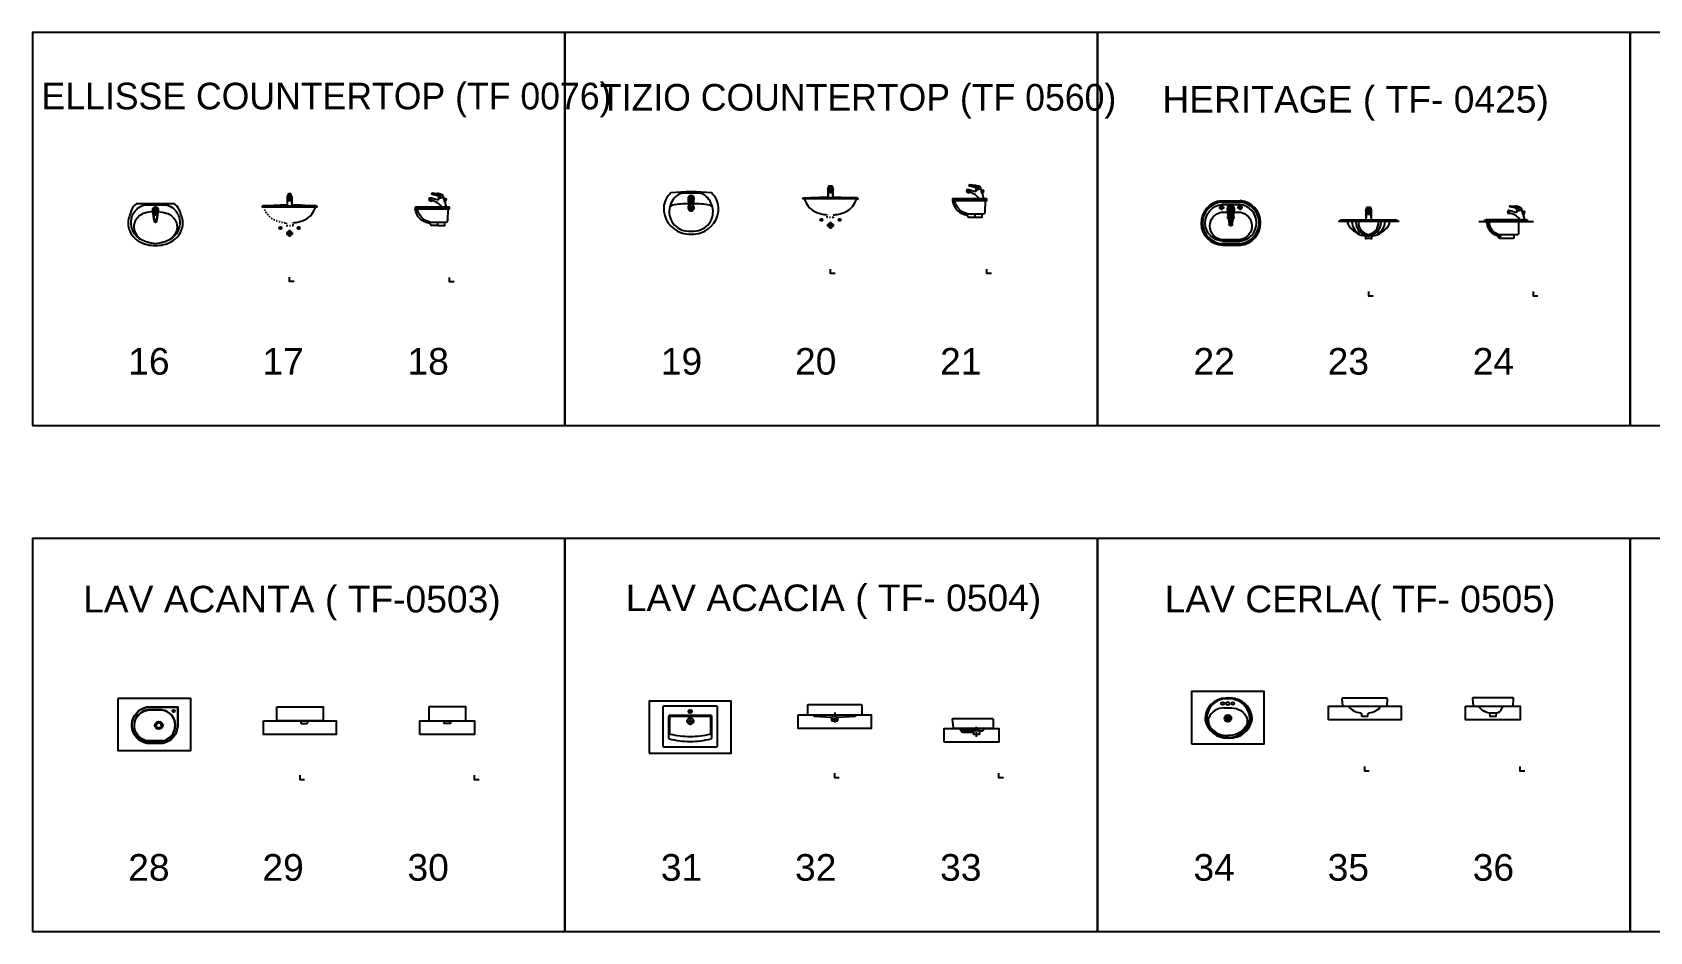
# Model space of a CAD drawing. Header units: inches. Extents: x 242965 to 445791, y 236206 to 423703.
# Drawn here: x 371226 to 388990, y 307865 to 317743 of the extents above; entities that cross this region are included whole.
import ezdxf

# ---------------------------------------------------------------- set-up
doc = ezdxf.new("R2010")
doc.units = ezdxf.units.IN
doc.header["$MEASUREMENT"] = 0
doc.linetypes.add('ACAD_ISO03W100', pattern=[30, 12, -18])
doc.linetypes.add('HIDDEN', pattern=[0.375, 0.25, -0.125])
doc.layers.add('2', color=181, linetype='Continuous', lineweight=20)
doc.layers.add('HATCH', color=8, linetype='Continuous')
doc.layers.add('wc', color=144, linetype='Continuous')
doc.styles.add('Vni-Helve', font='')
doc.styles.add('Vni-Helve-Condense', font='')
doc.styles.get('Vni-Helve').set_extended_font_data('VNI-Helve')
doc.styles.get('Vni-Helve-Condense').set_extended_font_data('VNI-Helve-Condense')

# ---------------------------------------------------------------- blocks, each defined once
blk = doc.blocks.new('16')
at = {"layer": 'HATCH'}
blk.add_lwpolyline([(0, -456, 0.125426), (173, -415, 0.184623), (288, -284, 0.166675), (292, -151, 0.004452), (270, -84, 0.123326), (222, -8, 0.192434), (203, 0), (0, 0), (-203, 0, 0.192434), (-222, -8, 0.123326), (-270, -84, 0.004452), (-292, -151, 0.166675), (-288, -284, 0.184623), (-173, -415, 0.125426)], format="xyb", close=True, dxfattribs=at)
at = {"layer": 'wc', "color": 7}
blk.add_lwpolyline([(0, -456, 0.125426), (173, -415, 0.184623), (288, -284, 0.166675), (292, -151, 0.004452), (270, -84, 0.123326), (222, -8, 0.192434), (203, 0), (0, 0), (-203, 0, 0.192434), (-222, -8, 0.123326), (-270, -84, 0.004452), (-292, -151, 0.166675), (-288, -284, 0.184623), (-173, -415, 0.125426)], format="xyb", close=True, dxfattribs=at)
at = {"layer": 'wc'}
for points in [[(0, -11), (102, -11, -0.147463), (182, -37, -0.180245), (260, -148, -0.153991), (254, -280, -0.171811), (166, -386, -0.121677), (0, -436, -0.121677), (-166, -386, -0.171811), (-254, -280, -0.153991), (-260, -148, -0.180245), (-182, -37, -0.147463), (-102, -11)], [(0, -71, -0.414214), (22, -92), (12, -166, -0.389882), (0, -176, -0.389882), (-12, -166), (-22, -92, -0.414214)]]:
    blk.add_lwpolyline(points, format="xyb", close=True, dxfattribs=at)
at = {"layer": 'wc', "color": 7}
for points in [[(-28, -84, 0.055186), (-118, -100, 0.201219), (-221, -184, 0.181673), (-234, -280, 0.177255), (-164, -387, 0.491325)], [(27, -94, 0.462811), (0, -63, 0.462811), (-27, -94)], [(-14, -175, 0.245866), (0, -185, 0.245866), (14, -175)], [(28, -84, -0.055186), (118, -100, -0.201219), (221, -184, -0.181673), (234, -280, -0.177255), (164, -387, -0.491325)], [(12, -187), (11, -194, -0.409667), (0, -204, -0.409667), (-11, -194), (-12, -187)]]:
    blk.add_lwpolyline(points, format="xyb", dxfattribs=at)
at = {"layer": 'wc'}
for points in [[(12, -187, -0.389882), (0, -197, -0.230616), (-9, -193, -0.146126), (-12, -187), (-14, -175, -0.090943), (-16, -169), (-22, -127), (-27, -94), (-30, -62, -0.413838), (0, -33, -0.413838), (30, -62), (27, -94), (22, -127), (16, -169, -0.090943), (14, -175), (12, -187)], [(-20, -143, 0.293011), (-16, -166)], [(16, -166, 0.293011), (20, -143)]]:
    blk.add_lwpolyline(points, format="xyb", dxfattribs=at)
for centre, radius in [((0, -105), 19), ((0, -48), 14.3), ((0, -105), 12), ((0, -48), 8.91)]:
    blk.add_circle(centre, radius, dxfattribs=at)
blk = doc.blocks.new('17')
at = {"layer": 'wc', "color": 7}
for p, q in [((-18, 957), (-28, 924)), ((-28, 924), (-28, 841)), ((0, 964), (-9, 964)), ((9, 964), (0, 964)), ((28, 924), (18, 957)), ((28, 841), (28, 924)), ((-293, 832), (-305, 824)), ((-305, 824), (-305, 820)), ((-305, 820), (-285, 820)), ((-215, 832), (-293, 832)), ((-285, 820), (0, 820)), ((0, 820), (285, 820)), ((28, 832), (28, 841))]:
    blk.add_line(p, q, dxfattribs=at)
for points in [[(28, 924), (-28, 924)], [(-28, 841), (-28, 832)], [(285, 820), (305, 820), (305, 824), (293, 832), (215, 832)]]:
    blk.add_lwpolyline(points, dxfattribs=at)
for points in [[(-23, 853), (-19, 908, -0.741267), (19, 908), (23, 853)], [(20, 897, 0.558066), (-20, 897)], [(-215, 832), (0, 832), (215, 832, 0.016022), (28, 841)]]:
    blk.add_lwpolyline(points, format="xyb", dxfattribs=at)
at = {"layer": 'wc'}
for points in [[(16, 898, 0.259522), (15, 900, 0.076064), (11, 901, 0.036376), (6, 902, 0.026507), (0, 902, 0.026507), (-6, 902, 0.036376), (-11, 901, 0.076064), (-15, 900, 0.259522), (-15, 898, 0.259522)], [(-6, 951), (-9, 931, 0.169183)], [(-9, 931, 0.15), (9, 931)], [(6, 951, 0.305139), (-6, 951)], [(6, 951), (9, 931, -0.169183)]]:
    blk.add_lwpolyline(points, format="xyb", dxfattribs=at)
blk.add_lwpolyline([(-15, 896, 0.259522), (-15, 895, 0.076064), (-11, 893, 0.036376), (-6, 892, 0.026507), (0, 892, 0.026507), (6, 892, 0.036376), (11, 893, 0.076064), (15, 895, 0.259522), (16, 896, 0.259522), (15, 897, 0.076064), (11, 899, 0.036376), (6, 899, 0.026507), (0, 900, 0.026507), (-6, 899, 0.036376), (-11, 899, 0.076064), (-15, 897, 0.259522)], format="xyb", close=True, dxfattribs=at)
for points in [[(-15, 898), (-15, 896)], [(16, 898), (16, 896)], [(-118, 590), (-82, 590)], [(-100, 608), (-100, 572)], [(0, 568), (0, 492)], [(118, 590), (82, 590)], [(100, 608), (100, 572)], [(-39, 530), (39, 530)], [(50, 0), (0, 0), (0, 50)]]:
    blk.add_lwpolyline(points, dxfattribs=at)
at = {"layer": 'wc', "color": 8, "linetype": 'ACAD_ISO03W100'}
blk.add_lwpolyline([(-38, 646, -0.098022), (-173, 683, -0.216901), (-285, 820, -1.293166)], format="xyb", dxfattribs=at)
blk.add_lwpolyline([(-38, 645), (-38, 618), (-32, 616), (0, 616), (32, 616), (38, 618), (38, 645)], dxfattribs=at)
at = {"layer": 'wc'}
for centre, radius in [((-100, 590), 12.6), ((0, 530), 25.2), ((100, 590), 12.6)]:
    blk.add_circle(centre, radius, dxfattribs=at)
at = {"layer": 'wc', "color": 7}
for centre, radius, start, end in [((-9, 954), 9.51, 90, 163.6522), ((9, 954), 9.51, 16.3478, 90), ((26, -2077), 2918, 91.0536, 94.7252)]:
    blk.add_arc(centre, radius, start, end, dxfattribs=at)
at = {"layer": 'wc', "color": 8}
for centre, radius, start, end in [((78, 874), 213, 296.4775, 345.4293), ((12, 1007), 362, 274.0841, 296.4775)]:
    blk.add_arc(centre, radius, start, end, dxfattribs=at)
blk = doc.blocks.new('18')
at = {"layer": 'wc', "color": 7}
blk.add_lwpolyline([(-91, 820, 0.144043), (-124, 862), (-124, 862, 0.036365), (-155, 880), (-155, 880), (-197, 896), (-221, 904), (-222, 905), (-222, 905, -0.428113), (-223, 907), (-223, 907), (-217, 922), (-217, 922, -0.322169), (-215, 923), (-215, 923, -0.051666), (-165, 914), (-165, 914, 0.022606), (-136, 906), (-136, 906, 0.178437), (-120, 909), (-120, 909, 0.291043), (-118, 919), (-118, 919, -0.151404), (-118, 924)], format="xyb", dxfattribs=at)
at = {"layer": 'wc'}
for points in [[(-221, 904), (-223, 897), (-200, 888), (-197, 896)], [(-95, 960), (-94, 961), (-100, 965), (-125, 971), (-132, 970), (-132, 969)], [(-66, 929), (-117, 915)], [(-47, 863), (-44, 892), (-51, 892), (-52, 892), (-54, 913), (-50, 916), (-40, 915), (-37, 912), (-42, 892)], [(-37, 912), (-54, 913)], [(-51, 892), (-53, 881)], [(-42, 892), (-44, 892)], [(50, 0), (0, 0), (0, 50)]]:
    blk.add_lwpolyline(points, dxfattribs=at)
blk.add_lwpolyline([(-201, 969, 0.22948), (-197, 965), (-144, 954, -0.296886), (-121, 923), (-118, 924), (-69, 937), (-67, 938), (-76, 952, 0.06062), (-94, 960), (-95, 960), (-132, 969), (-132, 969), (-189, 973, 0.198955), (-201, 969), (-115, 953, -0.287762), (-96, 936)], format="xyb", dxfattribs=at)
at = {"layer": 'wc', "color": 7}
blk.add_lwpolyline([(-35, 820), (-47, 863), (-53, 881), (-68, 933), (-69, 937)], dxfattribs=at)
blk.add_lwpolyline([(-3, 820), (-375, 820, 0.414214), (-378, 817), (-378, 806, 0.414214), (-375, 802), (-3, 802, 0.414214), (0, 806), (0, 817, 0.414214)], format="xyb", close=True, dxfattribs=at)
at = {"layer": 'wc', "color": 8}
for points in [[(-20, 802), (-25, 668, -0.400917), (-43, 651), (-56, 651), (-56, 615), (-131, 615), (-131, 621), (-202, 621), (-217, 641, -0.346587), (-378, 802, -2.213655)], [(-56, 651), (-173, 651, -0.360375), (-355, 802, -9.720836)]]:
    blk.add_lwpolyline(points, format="xyb", dxfattribs=at)
blk.add_lwpolyline([(-131, 621), (-131, 651)], dxfattribs=at)
blk = doc.blocks.new('19')
at = {"layer": 'HATCH'}
blk.add_lwpolyline([(223, -12), (223, -12, 0.051908), (-223, -12), (-223, -12, 0.18595), (-301, -170), (-301, -170, 0.332215), (-106, -451), (-106, -451, 0.138326), (106, -451), (106, -451, 0.332215), (302, -170), (302, -170, 0.18595)], format="xyb", close=True, dxfattribs=at)
at = {"layer": 'wc', "color": 7}
for points in [[(223, -12, 0.051908), (-223, -12)], [(-223, -12, 0.18595), (-301, -170), (-301, -170, 0.332215), (-106, -451), (-106, -451, 0.138326), (106, -451)], [(-22, -132, 0.054743), (-203, -148), (-203, -148, 0.145929), (-235, -169)], [(-12, -194), (-14, -182), (-14, -182, -0.090943), (-16, -176), (-16, -176), (-22, -134), (-27, -101), (-30, -70), (-30, -70, -0.413838), (0, -40), (0, -40, -0.413838), (30, -70), (30, -70), (27, -101), (22, -134), (16, -176), (16, -176, -0.090943), (14, -182), (14, -182), (12, -194)], [(27, -101, 0.462811), (0, -70), (0, -70, 0.462811), (-27, -101)], [(203, -148, 0.054743), (22, -132)], [(106, -451, 0.332215), (302, -170)], [(235, -169, 0.145929), (203, -148)], [(302, -170, 0.18595), (223, -12)], [(-14, -182, 0.245866), (0, -192), (0, -192, 0.245866), (14, -182)], [(12, -194), (11, -202), (11, -202, -0.409667), (0, -212), (0, -212, -0.409667), (-11, -202), (-11, -202), (-12, -194)]]:
    blk.add_lwpolyline(points, format="xyb", dxfattribs=at)
at = {"layer": 'wc'}
for points in [[(-111, -17, 0.22408), (-226, -142), (-226, -142, 0.48736), (-58, -429), (-58, -429, 0.077162), (58, -429)], [(58, -429, 0.48736), (226, -142), (226, -142, 0.22408), (111, -17), (111, -17, 0.033682), (-111, -17)], [(-20, -149, 0.636237), (-8, -209)], [(-18, -160, 0.482438), (-12, -198)], [(8, -209, 0.636237), (20, -149)], [(12, -198, 0.482438), (18, -160)], [(-12, -194, 0.146126), (-9, -200)], [(-9, -200, 0.230616), (0, -204), (0, -204, 0.389882), (12, -194)]]:
    blk.add_lwpolyline(points, format="xyb", dxfattribs=at)
for points in [[(-38, -176), (-16, -176)], [(16, -176), (38, -176)], [(0, -215), (0, -212)]]:
    blk.add_lwpolyline(points, dxfattribs=at)
blk.add_lwpolyline([(0, -78), (0, -78, 0.414214), (-22, -99), (-12, -173), (-12, -173, 0.389882), (0, -183), (0, -183, 0.389882), (12, -173), (12, -173), (22, -99), (22, -99, 0.414214)], format="xyb", close=True, dxfattribs=at)
for centre, radius in [((0, -112), 19), ((0, -56), 14.3), ((0, -112), 12), ((0, -56), 8.91)]:
    blk.add_circle(centre, radius, dxfattribs=at)
blk = doc.blocks.new('20')
at = {"layer": 'wc', "color": 7}
for points in [[(28, 841), (28, 924), (28, 924), (-28, 924), (-28, 924), (-18, 957, -0.332909), (-9, 964), (0, 964), (9, 964, -0.332909), (18, 957), (18, 957), (28, 924)], [(-23, 853), (-19, 908), (-19, 908, -0.741267), (19, 908), (19, 908), (23, 853)], [(20, 897, 0.558066), (-20, 897)], [(16, 896, 0.259522), (15, 897), (15, 897, 0.076064), (11, 899, 0.036376), (6, 899, 0.026507), (0, 900, 0.026507), (-6, 899), (-6, 899, 0.036376), (-11, 899), (-11, 899, 0.076064), (-15, 897), (-15, 897, 0.259522), (-15, 896)], [(28, 832), (28, 841), (28, 841, -0.016022), (215, 832), (215, 832), (0, 832), (-215, 832), (-215, 832, -0.016021), (-28, 841), (-28, 841), (-28, 832)]]:
    blk.add_lwpolyline(points, format="xyb", dxfattribs=at)
for points in [[(-28, 924), (-28, 841)], [(-285, 820), (-305, 820), (-305, 824), (-293, 832), (-215, 832)], [(285, 820), (305, 820), (305, 824), (293, 832), (215, 832)]]:
    blk.add_lwpolyline(points, dxfattribs=at)
for points in [[(16, 898), (16, 898, 0.259522), (15, 900, 0.076064), (11, 901), (11, 901, 0.036376), (6, 902), (6, 902, 0.026507), (0, 902), (0, 902, 0.026507), (-6, 902), (-6, 902, 0.036376), (-11, 901, 0.076064), (-15, 900, 0.259522), (-15, 898), (-15, 898), (-15, 896), (-15, 896, 0.259522), (-15, 895, 0.076064), (-11, 893), (-11, 893, 0.036376), (-6, 892), (-6, 892, 0.026507), (0, 892), (0, 892, 0.026507), (6, 892), (6, 892, 0.036376), (11, 893), (11, 893, 0.076064), (15, 895, 0.259522), (16, 896), (16, 896)], [(6, 951), (6, 951), (9, 931), (9, 931, -0.15), (-9, 931), (-9, 931), (-6, 951), (-6, 951, -0.305139)]]:
    blk.add_lwpolyline(points, format="xyb", close=True, dxfattribs=at)
at = {"layer": 'wc', "color": 8}
blk.add_lwpolyline([(38, 646, 0.098022), (173, 683), (173, 683, 0.216901), (285, 820), (285, 820), (0, 820), (-285, 820), (-285, 820, 0.216901), (-173, 683), (-173, 683, 0.098022), (-38, 646)], format="xyb", dxfattribs=at)
at = {"layer": 'wc'}
for points in [[(-118, 590), (-82, 590)], [(-100, 608), (-100, 572)], [(0, 568), (0, 492)], [(118, 590), (82, 590)], [(100, 608), (100, 572)], [(-39, 530), (39, 530)], [(50, 0), (0, 0), (0, 50)]]:
    blk.add_lwpolyline(points, dxfattribs=at)
at = {"layer": 'wc', "color": 8, "linetype": 'ACAD_ISO03W100'}
blk.add_lwpolyline([(38, 645), (38, 618), (32, 616), (0, 616), (-32, 616), (-38, 618), (-38, 645)], dxfattribs=at)
at = {"layer": 'wc'}
for centre, radius in [((-100, 590), 12.6), ((0, 530), 25.2), ((100, 590), 12.6)]:
    blk.add_circle(centre, radius, dxfattribs=at)
blk = doc.blocks.new('21')
at = {"layer": 'wc', "color": 7}
for points in [[(-91, 820, 0.144043), (-124, 862), (-124, 862, 0.036365), (-155, 880), (-155, 880), (-197, 896), (-221, 904), (-222, 905), (-222, 905, -0.428113), (-223, 907), (-223, 907), (-217, 922), (-217, 922, -0.322169), (-215, 923), (-215, 923, -0.051666), (-165, 914), (-165, 914, 0.022606), (-136, 906), (-136, 906, 0.178437), (-120, 909), (-120, 909, 0.291043), (-118, 919), (-118, 919, -0.151404), (-118, 924), (-118, 924), (-69, 937), (-67, 938), (-76, 952), (-76, 952, 0.06062), (-94, 960), (-95, 960), (-132, 969), (-132, 969), (-189, 973, 0.198955), (-201, 969), (-201, 969), (-115, 953), (-115, 953, -0.287762), (-96, 936)], [(-201, 969, 0.22948), (-197, 965), (-144, 954), (-144, 954, -0.296886), (-121, 923), (-121, 923), (-118, 924)]]:
    blk.add_lwpolyline(points, format="xyb", dxfattribs=at)
for points in [[(-221, 904), (-223, 897), (-200, 888), (-197, 896)], [(-132, 969), (-132, 970), (-125, 971), (-100, 965), (-94, 961), (-95, 960)], [(-66, 929), (-117, 915)], [(-53, 881), (-68, 933), (-69, 937)], [(-54, 913), (-50, 916), (-40, 915), (-37, 912)], [(-51, 892), (-52, 892), (-54, 913), (-37, 912), (-42, 892)], [(-42, 892), (-44, 892)], [(-35, 820), (-47, 863)]]:
    blk.add_lwpolyline(points, dxfattribs=at)
blk.add_lwpolyline([(-51, 892), (-53, 881), (-47, 863), (-44, 892)], close=True, dxfattribs=at)
blk.add_lwpolyline([(0, 817, 0.414214), (-3, 820), (-375, 820, 0.414214), (-378, 817), (-378, 806, 0.414214), (-375, 802), (-3, 802, 0.414214), (0, 806)], format="xyb", close=True, dxfattribs=at)
at = {"layer": 'wc', "color": 8}
for points in [[(-378, 802, 0.346587), (-217, 641), (-217, 641), (-202, 621), (-131, 621)], [(-20, 802), (-25, 668, -0.400917), (-43, 651), (-43, 651), (-56, 651), (-173, 651), (-173, 651, -0.360375), (-355, 802)]]:
    blk.add_lwpolyline(points, format="xyb", dxfattribs=at)
blk.add_lwpolyline([(-56, 651), (-56, 615), (-131, 615), (-131, 621), (-131, 651)], dxfattribs=at)
at = {"layer": 'wc'}
blk.add_lwpolyline([(50, 0), (0, 0), (0, 50)], dxfattribs=at)
blk = doc.blocks.new('22')
at = {"layer": 'HATCH'}
blk.add_lwpolyline([(-103, -1, 0.935493), (-91, -490), (-91, -490), (105, -490, 0.912092), (103, 0)], format="xyb", dxfattribs=at)
blk.add_lwpolyline([(-103, -1), (103, 1)], dxfattribs=at)
at = {"layer": 'wc', "color": 7}
for points in [[(-103, -1, 0.935493), (-91, -490), (-91, -490), (105, -490, 0.912092), (103, 0)], [(36, -134, 0.462811), (0, -93), (0, -93, 0.462811), (-36, -134)], [(-18, -240, 0.245866), (0, -253), (0, -253, 0.245866), (18, -240)], [(16, -256), (14, -266), (14, -266, -0.409667), (0, -279), (0, -279, -0.409667), (-14, -266), (-14, -266), (-16, -256)]]:
    blk.add_lwpolyline(points, format="xyb", dxfattribs=at)
blk.add_lwpolyline([(-103, -1), (103, 1)], dxfattribs=at)
at = {"layer": 'wc'}
for points in [[(-102, -18, 0.935958), (-91, -473)], [(-89, -445, -0.93224), (-99, -44), (-99, -44), (99, -43)], [(-91, -473), (103, -473), (103, -473, 0.912767), (102, -17)], [(-89, -445), (100, -446), (100, -446, 0.909605), (99, -43)], [(16, -256), (18, -240), (18, -240, 0.090943), (21, -232), (21, -232), (29, -177), (36, -134), (40, -92), (40, -92, 0.413838), (0, -54), (0, -54, 0.413838), (-40, -92), (-40, -92), (-36, -134), (-29, -177), (-21, -232), (-21, -232, 0.090943), (-18, -240), (-18, -240), (-16, -256), (-16, -256, 0.146126), (-12, -264), (-12, -264, 0.230616), (0, -269), (0, -269, 0.389882), (16, -256)]]:
    blk.add_lwpolyline(points, format="xyb", dxfattribs=at)
at = {"layer": 'wc', "color": 7}
blk.add_lwpolyline([(-100, -128), (-100, -128), (102, -128), (102, -128, -0.833425), (111, -428), (111, -428), (-100, -430), (-100, -430, -0.853445)], format="xyb", close=True, dxfattribs=at)
at = {"layer": 'wc'}
for points in [[(-133, -75), (-69, -75)], [(-102, -17), (102, -16)], [(-102, -45), (-102, -106)], [(-31, -74), (32, -74)], [(0, -47), (0, -106)], [(1, -140), (1, -232)], [(71, -75), (134, -75)], [(102, -47), (102, -106)], [(-44, -184), (46, -184)]]:
    blk.add_lwpolyline(points, dxfattribs=at)
blk.add_lwpolyline([(-16, -228, 0.389882), (0, -241, 0.389882), (16, -228), (16, -228), (29, -131), (29, -131, 0.414214), (0, -104), (0, -104, 0.414214), (-29, -131), (-16, -228)], format="xyb", close=True, dxfattribs=at)
for centre, radius in [((-102, -75), 19.2), ((1, -184), 29.5), ((0, -148), 25), ((0, -75), 19.2), ((0, -74), 18.8), ((0, -148), 15.8), ((0, -74), 11.7), ((102, -75), 19.2)]:
    blk.add_circle(centre, radius, dxfattribs=at)
blk = doc.blocks.new('23')
at = {"layer": 'wc', "color": 7}
for points in [[(-30, 936), (-19, 971), (-19, 971, -0.332909), (-10, 979), (-10, 979), (0, 979), (10, 979), (10, 979, -0.332909), (19, 971), (19, 971), (30, 936)], [(-25, 861), (-20, 919), (-20, 919, -0.741267), (20, 919), (20, 919), (25, 861)], [(21, 907, 0.558066), (-21, 907)], [(-16, 906, 0.259522), (-16, 905), (-16, 905, 0.076064), (-11, 903), (-11, 903, 0.036376), (-7, 902), (-7, 902, 0.026507), (0, 902), (0, 902, 0.026507), (7, 902), (7, 902, 0.036376), (12, 903), (12, 903, 0.076064), (16, 905, 0.259522), (17, 906)]]:
    blk.add_lwpolyline(points, format="xyb", dxfattribs=at)
blk.add_lwpolyline([(30, 902), (30, 936), (-30, 936), (-30, 899), (-30, 838), (-30, 838), (0, 838), (30, 838), (30, 838)], close=True, dxfattribs=at)
for points in [[(-16, 906), (-16, 909), (-16, 909, -0.259522), (-16, 910), (-16, 910, -0.076064), (-11, 912), (-11, 912, -0.036376), (-7, 913), (-7, 913, -0.026507), (0, 913), (0, 913, -0.026507), (7, 913, -0.036376), (12, 912), (12, 912, -0.076064), (16, 910), (16, 910, -0.259522), (17, 909), (17, 909), (17, 906), (17, 906, 0.259522), (16, 907, 0.076064), (12, 909), (12, 909, 0.036376), (7, 910), (7, 910, 0.026507), (0, 910), (0, 910, 0.026507), (-7, 910), (-7, 910, 0.036376), (-11, 909), (-11, 909, 0.076064), (-16, 907, 0.259522), (-16, 906)], [(-10, 943, 0.15), (10, 943), (10, 943), (6, 966), (6, 966, 0.305139), (-6, 966), (-10, 943)], [(313, 831, -0.405101), (327, 820), (327, 820), (-327, 820), (-327, 820, -0.405101), (-313, 831), (-313, 831, -0.380712), (-303, 838), (-303, 838), (303, 838), (303, 838, -0.380712)]]:
    blk.add_lwpolyline(points, format="xyb", close=True, dxfattribs=at)
blk.add_lwpolyline([(-313, 831), (313, 831)], dxfattribs=at)
at = {"layer": 'wc', "color": 8}
for points in [[(-232, 820, 0.127117), (-223, 780), (-223, 780, 0.216145), (-37, 660), (-37, 660), (-37, 633), (-29, 633), (-25, 639), (21, 639), (25, 633), (36, 633), (36, 660), (36, 660, 0.216145), (222, 780), (222, 780, 0.127117), (230, 820)], [(-186, 818, 0.252195), (-100, 683)], [(-142, 815, 0.369323), (-1, 659)], [(-112, 819, 0.390686), (-3, 678), (-3, 678, 0.390686), (107, 819)], [(-3, 659, 0.370502), (137, 815)], [(95, 683, 0.252195), (181, 818)]]:
    blk.add_lwpolyline(points, format="xyb", dxfattribs=at)
at = {"layer": 'wc'}
blk.add_lwpolyline([(50, 0), (0, 0), (0, 50)], dxfattribs=at)
blk = doc.blocks.new('24')
at = {"layer": 'wc', "color": 7}
for points in [[(-275, 940, 0.322169), (-277, 939), (-277, 939), (-283, 925), (-283, 925, 0.428113), (-282, 923), (-282, 923), (-281, 922), (-281, 922), (-283, 915)], [(-226, 931, 0.051666), (-275, 940)], [(-249, 990, 0.198955), (-261, 987), (-261, 987), (-175, 971)], [(-261, 987, 0.22948), (-257, 983)], [(-178, 941), (-181, 941), (-181, 941, 0.296886), (-204, 971), (-204, 971), (-257, 983)], [(-151, 838, 0.144043), (-185, 880), (-185, 880, 0.036365), (-215, 898), (-215, 898), (-257, 913)], [(-226, 931, 0.022606), (-196, 924), (-196, 924, 0.178437), (-180, 927), (-180, 927, 0.291043), (-178, 936), (-178, 936, -0.151404), (-178, 941), (-178, 941), (-129, 955), (-127, 955), (-136, 970), (-136, 970, 0.06062), (-154, 977), (-154, 977), (-155, 977), (-192, 987), (-192, 987), (-249, 990)], [(-156, 954, 0.287762), (-175, 971)], [(-521, 838, 0.380712), (-531, 831), (-531, 831, 0.405101), (-545, 820)], [(-55, 820, 0.405101), (-69, 831), (-69, 831, 0.380712), (-79, 838)]]:
    blk.add_lwpolyline(points, format="xyb", dxfattribs=at)
for points in [[(-283, 915), (-260, 906)], [(-257, 913), (-281, 922)], [(-260, 906), (-257, 913)], [(-155, 977), (-154, 979), (-160, 982), (-185, 989), (-192, 988), (-192, 987)], [(-126, 946), (-177, 933)], [(-113, 899), (-128, 951), (-129, 955)], [(-102, 909), (-104, 909), (-111, 910), (-112, 910), (-114, 931), (-110, 934), (-100, 933), (-97, 929), (-102, 909)], [(-97, 929), (-114, 931)], [(-111, 910), (-113, 899), (-107, 881)], [(-104, 909), (-107, 881), (-96, 838)], [(-600, 820), (0, 820)], [(-545, 820), (-55, 820)], [(-531, 831), (-68, 831)], [(-79, 838), (-521, 838)]]:
    blk.add_lwpolyline(points, dxfattribs=at)
at = {"layer": 'wc', "color": 8}
for points in [[(-371, 633, -0.186441), (-387, 658), (-387, 658, 0.216529), (-401, 665), (-401, 665, -0.305351), (-507, 800), (-507, 800, 0.195462), (-518, 821)], [(-498, 820, 0.309286), (-379, 664), (-379, 664, 0.524065), (-354, 668)], [(-383, 675, -0.284204), (-482, 799), (-482, 799), (-482, 820)], [(-147, 820, 0.350829), (-165, 808), (-165, 808), (-165, 692, -0.339465), (-179, 673), (-179, 673), (-205, 673), (-205, 673, 0.333093), (-215, 666), (-215, 666), (-215, 643, -0.432339), (-225, 633)]]:
    blk.add_lwpolyline(points, format="xyb", dxfattribs=at)
for points in [[(-216, 675), (-383, 675)], [(-225, 633), (-371, 633)]]:
    blk.add_lwpolyline(points, dxfattribs=at)
at = {"layer": 'wc'}
blk.add_lwpolyline([(50, 0), (0, 0), (0, 50)], dxfattribs=at)
blk = doc.blocks.new('29')
at = {"layer": 'HATCH'}
blk.add_lwpolyline([(100962, 68695), (101470, 68695), (101470, 68542), (100962, 68542)], close=True, dxfattribs=at)
at = {"layer": 'wc', "color": 7}
blk.add_lwpolyline([(100962, 68695), (101470, 68695), (101470, 68542), (100962, 68542)], close=True, dxfattribs=at)
at = {"layer": 'wc'}
blk.add_lwpolyline([(101223, 68542), (101223, 68520, 0.414214), (101228, 68515), (101295, 68515, 0.414214), (101300, 68520), (101300, 68542)], format="xyb", dxfattribs=at)
blk.add_lwpolyline([(101266, 67895), (101216, 67895), (101216, 67945)], dxfattribs=at)
blk = doc.blocks.new('30')
at = {"layer": 'HATCH'}
blk.add_lwpolyline([(-503, 800), (-503, 647), (-97, 647), (-97, 800)], close=True, dxfattribs=at)
at = {"layer": 'wc', "color": 7}
blk.add_lwpolyline([(-503, 800), (-503, 647), (-97, 647), (-97, 800)], close=True, dxfattribs=at)
at = {"layer": 'wc'}
blk.add_lwpolyline([(-338, 647), (-338, 625, 0.414214), (-333, 620), (-267, 620, 0.414214), (-262, 625), (-262, 647)], format="xyb", dxfattribs=at)
blk.add_lwpolyline([(50, 0), (0, 0), (0, 50)], dxfattribs=at)
blk = doc.blocks.new('31')
at = {"layer": 'HATCH'}
blk.add_lwpolyline([(300, -438), (300, -10, 0.414214), (290, 0), (-290, 0, 0.414214), (-300, -10), (-300, -438, 0.414214), (-290, -448), (290, -448, 0.414214)], format="xyb", close=True, dxfattribs=at)
at = {"layer": 'wc', "color": 7}
for points in [[(300, -438), (300, -10, 0.414214), (290, 0), (-290, 0, 0.414214), (-300, -10), (-300, -438, 0.414214), (-290, -448), (290, -448, 0.414214)], [(237, -350), (237, -114, 0.414214), (227, -104), (0, -104), (-227, -104, 0.414214), (-237, -114), (-237, -350), (-237, -350, 0.342419), (-229, -359), (-229, -359, 0.062437), (0, -388), (0, -388, 0.062437), (229, -359), (229, -359, 0.342419)]]:
    blk.add_lwpolyline(points, format="xyb", close=True, dxfattribs=at)
at = {"layer": 'wc'}
blk.add_lwpolyline([(226, -297), (226, -125, 0.414214), (216, -115), (0, -115), (-216, -115, 0.414214), (-226, -125), (-226, -297, 0.347164), (-219, -307), (-219, -307, 0.057422), (0, -333), (0, -333, 0.057422), (219, -307), (219, -307, 0.347164)], format="xyb", close=True, dxfattribs=at)
for points in [[(-45, -165), (46, -165)], [(-22, -60), (23, -60)], [(0, -37), (0, -82)], [(0, -119), (0, -210)]]:
    blk.add_lwpolyline(points, dxfattribs=at)
for centre, radius in [((0, -165), 34), ((0, -60), 19.3), ((0, -60), 15.3)]:
    blk.add_circle(centre, radius, dxfattribs=at)
blk = doc.blocks.new('32')
at = {"layer": 'HATCH'}
blk.add_lwpolyline([(-300, 793), (-300, 697, 0.414214), (-293, 690), (293, 690, 0.414214), (300, 697), (300, 793, 0.414214), (293, 800), (-293, 800, 0.414214)], format="xyb", close=True, dxfattribs=at)
at = {"layer": 'wc', "color": 7}
blk.add_lwpolyline([(-300, 793), (-300, 697, 0.414214), (-293, 690), (293, 690, 0.414214), (300, 697), (300, 793, 0.414214), (293, 800), (-293, 800, 0.414214)], format="xyb", close=True, dxfattribs=at)
at = {"layer": 'wc', "color": 8, "linetype": 'HIDDEN', "ltscale": 80}
blk.add_lwpolyline([(0, 716), (0, 606)], dxfattribs=at)
at = {"layer": 'wc', "color": 8}
for points in [[(-236, 690), (-229, 680), (-229, 680, 0.216266), (-224, 677), (-224, 677), (-41, 665, -0.395482), (-34, 658), (-34, 633, 0.414214), (-27, 626), (27, 626, 0.414214), (34, 633), (34, 658, -0.395482), (41, 665), (224, 677), (224, 677, 0.216266), (229, 680), (229, 680), (236, 690)], [(-24, 690), (-24, 649, 0.414214), (-17, 642), (17, 642, 0.414214), (24, 649), (24, 690)]]:
    blk.add_lwpolyline(points, format="xyb", dxfattribs=at)
at = {"layer": 'wc'}
blk.add_lwpolyline([(50, 0), (0, 0), (0, 50)], dxfattribs=at)
blk = doc.blocks.new('33')
at = {"layer": 'HATCH'}
blk.add_lwpolyline([(-511, 640, -0.453624), (-501, 651), (-73, 651, -0.414214), (-63, 641), (-63, 551, -0.414214), (-73, 541), (-490, 541, -0.375871), (-500, 550), (-500, 550), (-511, 640)], format="xyb", close=True, dxfattribs=at)
at = {"layer": 'wc', "color": 7}
blk.add_lwpolyline([(-511, 640, -0.453624), (-501, 651), (-73, 651, -0.414214), (-63, 641), (-63, 551, -0.414214), (-73, 541), (-490, 541, -0.375871), (-500, 550), (-500, 550), (-511, 640)], format="xyb", close=True, dxfattribs=at)
at = {"layer": 'wc', "color": 8}
for points in [[(-434, 541), (-412, 510, 0.241407), (-396, 502), (-279, 502)], [(-210, 514), (-387, 514, -0.241407), (-403, 522), (-403, 522), (-416, 541)], [(-279, 514), (-279, 484, 0.414214), (-272, 477), (-217, 477, 0.414214), (-210, 484), (-210, 514), (-184, 514, 0.252224), (-175, 519), (-175, 519), (-160, 541)]]:
    blk.add_lwpolyline(points, format="xyb", dxfattribs=at)
at = {"layer": 'wc', "color": 8, "linetype": 'HIDDEN', "ltscale": 80}
blk.add_lwpolyline([(-244, 450), (-244, 561)], dxfattribs=at)
at = {"layer": 'wc'}
blk.add_lwpolyline([(50, 0), (0, 0), (0, 50)], dxfattribs=at)
blk = doc.blocks.new('34')
at = {"layer": 'HATCH'}
for points in [[(-21, 0, 0.427874), (-252, -238), (-252, -238, 0.365531), (-2, -439)], [(-4, -439, 0.365518), (247, -238), (247, -238, 0.423565), (11, 0), (11, 0), (-22, 0)]]:
    blk.add_lwpolyline(points, format="xyb", dxfattribs=at)
at = {"layer": 'wc', "color": 7}
for points in [[(-38, 0, 0.427874), (-269, -238), (-269, -238, 0.365531), (-18, -439)], [(-21, -439, 0.365518), (230, -238), (230, -238, 0.423565), (-6, 0), (-6, 0), (-39, 0)], [(-59, -107, 0.313861), (-230, -218), (-230, -218, 0.191231), (-217, -311), (-217, -311, 0.256266), (-18, -409)], [(-60, -107), (20, -107), (20, -107, -0.313861), (191, -218), (191, -218, -0.191231), (178, -311), (178, -311, -0.256266), (-21, -409)]]:
    blk.add_lwpolyline(points, format="xyb", dxfattribs=at)
at = {"layer": 'wc'}
for points in [[(-38, -7, 0.428667), (-261, -237), (-261, -237, 0.366156), (-18, -432)], [(-21, -432, 0.366143), (223, -237), (223, -237, 0.424205), (-6, -7), (-6, -7), (-39, -7)]]:
    blk.add_lwpolyline(points, format="xyb", dxfattribs=at)
at = {"layer": 'wc', "linetype": 'HIDDEN', "ltscale": 80}
for points in [[(-62, -220), (23, -220)], [(-19, -182), (-19, -258)]]:
    blk.add_lwpolyline(points, dxfattribs=at)
at = {"layer": 'wc'}
for centre, radius in [((-76, -57), 15.7), ((-20, -58), 17.8), ((37, -57), 15.7), ((-19, -220), 37.9), ((-19, -220), 21.7)]:
    blk.add_circle(centre, radius, dxfattribs=at)
blk = doc.blocks.new('35')
at = {"layer": 'HATCH'}
blk.add_lwpolyline([(-246, 722), (-246, 722, 0.398373), (-236, 713), (0, 713), (236, 713, 0.398373), (246, 722), (246, 722), (250, 789), (250, 789, 0.430233), (240, 800), (0, 800), (0, 800), (-240, 800, 0.430233), (-250, 789), (-250, 789)], format="xyb", close=True, dxfattribs=at)
at = {"layer": 'wc', "color": 7}
blk.add_lwpolyline([(-246, 722), (-246, 722, 0.398373), (-236, 713), (0, 713), (236, 713, 0.398373), (246, 722), (246, 722), (250, 789), (250, 789, 0.430233), (240, 800), (0, 800), (0, 800), (-240, 800, 0.430233), (-250, 789), (-250, 789)], format="xyb", close=True, dxfattribs=at)
at = {"layer": 'wc', "color": 8}
blk.add_lwpolyline([(-179, 713, 0.22787), (-47, 640), (-47, 640, -0.365927), (-37, 631), (-37, 631), (-34, 607), (-34, 607, 0.375872), (-29, 603), (0, 603), (29, 603, 0.375872), (34, 607), (34, 607), (37, 631), (37, 631, -0.365927), (47, 640), (47, 640, 0.22787), (179, 713)], format="xyb", dxfattribs=at)
at = {"layer": 'wc'}
blk.add_lwpolyline([(50, 0), (0, 0), (0, 50)], dxfattribs=at)
blk = doc.blocks.new('36')
at = {"layer": 'HATCH'}
blk.add_lwpolyline([(-78, 718), (-73, 799), (-73, 799, 0.429712), (-78, 804), (-518, 804, 0.429712), (-523, 799), (-523, 799), (-518, 718, 0.398883), (-513, 713), (-83, 713, 0.398883)], format="xyb", close=True, dxfattribs=at)
at = {"layer": 'wc', "color": 7}
blk.add_lwpolyline([(-78, 718), (-73, 799), (-73, 799, 0.429712), (-78, 804), (-518, 804, 0.429712), (-523, 799), (-523, 799), (-518, 718, 0.398883), (-513, 713), (-83, 713, 0.398883)], format="xyb", close=True, dxfattribs=at)
at = {"layer": 'wc', "color": 8}
for points in [[(-459, 713, 0.210089), (-338, 641), (-338, 641), (-262, 639)], [(-338, 641), (-334, 604), (-266, 604), (-262, 639), (-262, 639, 0.305342), (-201, 689), (-201, 689, -0.121094), (-188, 713)]]:
    blk.add_lwpolyline(points, format="xyb", dxfattribs=at)
at = {"layer": 'wc'}
blk.add_lwpolyline([(50, 0), (0, 0), (0, 50)], dxfattribs=at)
blk = doc.blocks.new('28')
at = {"layer": 'HATCH'}
blk.add_lwpolyline([(-171, -402), (-340, -402), (-340, -402, -0.339415), (-504, -211), (-504, -211), (-504, -191), (-504, -191, -0.339415), (-340, 0), (-340, 0), (0, 0), (0, -211), (0, -211, -0.339415), (-164, -402), (-164, -402), (-333, -402)], format="xyb", dxfattribs=at)
at = {"layer": 'wc', "color": 7}
blk.add_lwpolyline([(-171, -402), (-340, -402), (-340, -402, -0.339415), (-504, -211), (-504, -211), (-504, -191), (-504, -191, -0.339415), (-340, 0), (-340, 0), (0, 0), (0, -211), (0, -211, -0.339415), (-164, -402), (-164, -402), (-333, -402)], format="xyb", dxfattribs=at)
at = {"layer": 'wc'}
for points in [[(-4, -211, -0.339415), (-165, -398), (-165, -398), (-339, -398), (-339, -398, -0.339415), (-500, -211), (-500, -211), (-500, -192), (-500, -192, -0.339415), (-339, -4)], [(-179, -30), (-330, -30), (-330, -30, 0.847977), (-336, -376), (-336, -376), (-179, -376)], [(-168, -372), (-336, -372), (-336, -372, -0.847977), (-329, -34)], [(-168, -372, 0.847977), (-175, -34), (-175, -34), (-330, -34)], [(-325, -376), (-168, -376), (-168, -376, 0.847977), (-174, -30), (-174, -30), (-325, -30)]]:
    blk.add_lwpolyline(points, format="xyb", dxfattribs=at)
for points in [[(-340, -4), (-4, -4), (-4, -211)], [(-62, -45), (-28, -45)], [(-45, -28), (-45, -62)]]:
    blk.add_lwpolyline(points, dxfattribs=at)
for centre, radius in [((-208, -203), 42.6), ((-208, -203), 27.6), ((-45, -45), 12.5)]:
    blk.add_circle(centre, radius, dxfattribs=at)

msp = doc.modelspace()

# ---------------------------------------------------------------- linework, layer by layer
at = {"layer": 'wc', "color": 3}
for points in [[(371225.816, 313424.029), (377076.078, 313424.029), (377076.078, 317743.38), (371225.816, 317743.38)], [(377076.078, 313424.029), (382926.341, 313424.029), (382926.341, 317743.38), (377076.078, 317743.38)], [(382926.341, 313424.029), (388776.604, 313424.029), (388776.604, 317743.38), (382926.341, 317743.38)], [(388776.604, 313424.029), (394626.866, 313424.029), (394626.866, 317743.38), (388776.604, 317743.38)], [(371225.816, 307864.641), (377076.078, 307864.641), (377076.078, 312183.992), (371225.816, 312183.992)], [(377076.078, 307864.641), (382926.341, 307864.641), (382926.341, 312183.992), (377076.078, 312183.992)], [(382926.341, 307864.641), (388776.604, 307864.641), (388776.604, 312183.992), (382926.341, 312183.992)], [(388776.604, 307864.641), (394626.866, 307864.641), (394626.866, 312183.992), (388776.604, 312183.992)]]:
    msp.add_lwpolyline(points, close=True, dxfattribs=at)
at = {"layer": 'wc', "linetype": 'ByBlock'}
for points in [[(372166.254, 310427.586), (372166.254, 309853.586), (372966.254, 309853.586), (372966.254, 310427.586)], [(378001.486, 309824.225), (378901.486, 309824.225), (378901.486, 310398.225), (378001.486, 310398.225)], [(383956.647, 309928.013), (384756.647, 309928.013), (384756.647, 310502.013), (383956.647, 310502.013)]]:
    msp.add_lwpolyline(points, close=True, dxfattribs=at)
at = {"layer": 'wc'}
for points in [[(385460.782, 310191.531), (385460.782, 310341.531), (386260.782, 310341.531), (386260.782, 310191.531)], [(386968.683, 310341.531), (387568.683, 310341.531), (387568.683, 310191.531), (386968.683, 310191.531)], [(373763.183, 310180.079), (374563.183, 310180.079), (374563.183, 310030.079), (373763.183, 310030.079)], [(375483.651, 310030.311), (375483.651, 310180.311), (376083.651, 310180.311), (376083.651, 310030.311)], [(379638.579, 310245.189), (380438.579, 310245.189), (380438.579, 310095.189), (379638.579, 310095.189)], [(381241.814, 309946.78), (381241.814, 310096.78), (381841.814, 310096.78), (381841.814, 309946.78)]]:
    msp.add_lwpolyline(points, close=True, dxfattribs=at)

# ---------------------------------------------------------------- block references
for name, p in [('20', (379992.209, 315093.682)), ('21', (381711.378, 315093.682)), ('16', (372577.917, 315857.945)), ('17', (374050.909, 315005.36)), ('18', (375809.23, 315001.998)), ('19', (378461.5, 315991.725)), ('22', (384389.243, 315895.295)), ('22', (384389.243, 315895.295)), ('23', (385904.056, 314844.795)), ('24', (387712.842, 314844.795)), ('31', (378451.486, 310342.24)), ('32', (380038.662, 309555.687)), ('34', (384376.032, 310428.636)), ('35', (385860.721, 309628.636)), ('36', (387568.683, 309628.636)), ('28', (372822.889, 310333.031)), ('29', (272950.074, 241637.901)), ('30', (376083.651, 309533.031)), ('33', (381841.814, 309555.687))]:
    msp.add_blockref(name, p, dxfattribs=at)

# ---------------------------------------------------------------- texts
at = {"layer": '2', "color": 4, "style": 'Vni-Helve'}
for s, p in [('HERITAGE ( TF- 0425)', (383637.685, 316860.657)), ('16', (372278.678, 313983.444)), ('17', (373752.571, 313983.444)), ('18', (375346.185, 313983.444)), ('19', (378128.94, 313983.444)), ('20', (379602.833, 313983.444)), ('21', (381196.448, 313983.444)), ('22', (383979.203, 313983.444)), ('23', (385453.096, 313983.444)), ('24', (387046.71, 313983.444)), ('LAV ACANTA ( TF-0503)', (371783.517, 311371.014)), ('LAV ACACIA ( TF- 0504)', (377743.464, 311385.36)), ('LAV CERLA( TF- 0505)', (383662.907, 311372.755)), ('28', (372278.678, 308424.056)), ('29', (373752.571, 308424.056)), ('30', (375346.185, 308424.056)), ('31', (378128.94, 308424.056)), ('32', (379602.833, 308424.056)), ('33', (381196.448, 308424.056)), ('34', (383979.203, 308424.056)), ('35', (385453.096, 308424.056)), ('36', (387046.71, 308424.056))]:
    msp.add_text(s, height=292.5, dxfattribs=at).set_placement(p)
at = {"layer": '2', "color": 4, "char_height": 292.5, "width": 659803, "attachment_point": 1, "style": 'Vni-Helve'}
for s, insert in [('{\\fVNI-Avo|b0|i0|c0|p2;ELLISSE COUNTERTOP (TF 0076)}', (371326.795, 317189.981)), ('{\\fVNI-Avo|b0|i0|c0|p2;TIZIO COUNTERTOP (TF 0560)}', (377459.345, 317176.137))]:
    msp.add_mtext(s, dxfattribs=dict(at, insert=insert))
at = {"layer": '2', "insert": (387690.101, 314145), "char_height": 0.7407, "width": 1.38545, "attachment_point": 1, "style": 'Vni-Helve-Condense'}
msp.add_mtext('.jpg', dxfattribs=at)

doc.saveas('drawing.dxf')
